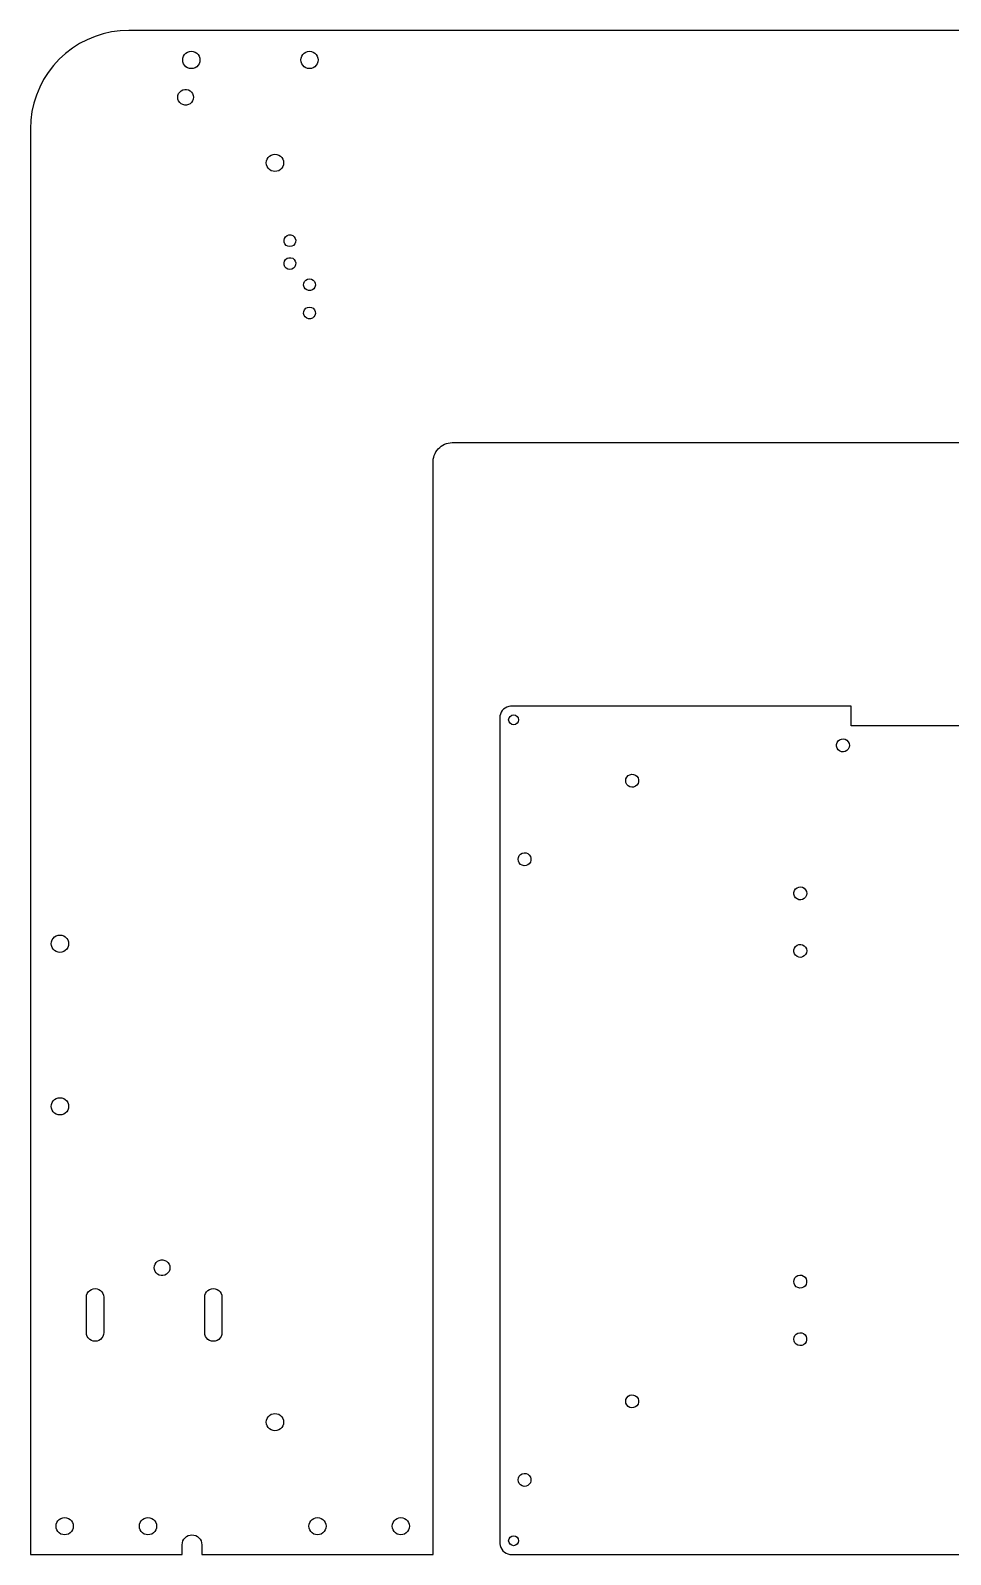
# Model space of a CAD drawing. Header units: metres. Extents: x -234 to 234, y 0 to 388.
# Drawn here: x -234.2 to 0, y 0 to 388 of the extents above; entities that cross this region are included whole.
import ezdxf

# ---------------------------------------------------------------- set-up
doc = ezdxf.new("R2010")
doc.units = ezdxf.units.M

msp = doc.modelspace()

# ---------------------------------------------------------------- linework, layer by layer
for p, q in [((-209.25, 388), (-211.429, 387.905)), ((209.25, 388), (-209.25, 388)), ((-221.75, 384.651), (-223.589, 383.479)), ((-219.815, 385.658), (-221.75, 384.651)), ((-217.8, 386.492), (-219.815, 385.658)), ((-215.72, 387.148), (-217.8, 386.492)), ((-213.591, 387.62), (-215.72, 387.148)), ((-211.429, 387.905), (-213.591, 387.62)), ((-226.928, 380.678), (-228.401, 379.07)), ((-225.32, 382.151), (-226.928, 380.678)), ((-223.589, 383.479), (-225.32, 382.151)), ((-195.5, 380.5), (-195.445, 380.99)), ((-195.445, 380.01), (-195.5, 380.5)), ((-195.445, 380.99), (-195.282, 381.455)), ((-195.282, 381.455), (-195.02, 381.872)), ((-195.02, 381.872), (-194.672, 382.22)), ((-194.672, 382.22), (-194.255, 382.482)), ((-194.255, 382.482), (-193.79, 382.645)), ((-193.79, 382.645), (-193.3, 382.7)), ((-193.3, 382.7), (-192.81, 382.645)), ((-192.81, 382.645), (-192.345, 382.482)), ((-192.345, 382.482), (-191.928, 382.22)), ((-191.928, 382.22), (-191.58, 381.872)), ((-191.58, 381.872), (-191.318, 381.455)), ((-191.318, 381.455), (-191.155, 380.99)), ((-191.155, 380.99), (-191.1, 380.5)), ((-191.1, 380.5), (-191.155, 380.01)), ((-165.4, 380.5), (-165.345, 380.99)), ((-165.345, 380.01), (-165.4, 380.5)), ((-165.345, 380.99), (-165.182, 381.455)), ((-165.182, 381.455), (-164.92, 381.872)), ((-164.92, 381.872), (-164.572, 382.22)), ((-164.572, 382.22), (-164.155, 382.482)), ((-164.155, 382.482), (-163.69, 382.645)), ((-163.69, 382.645), (-163.2, 382.7)), ((-163.2, 382.7), (-162.71, 382.645)), ((-162.71, 382.645), (-162.245, 382.482)), ((-162.245, 382.482), (-161.828, 382.22)), ((-161.828, 382.22), (-161.48, 381.872)), ((-161.48, 381.872), (-161.218, 381.455)), ((-161.218, 381.455), (-161.055, 380.99)), ((-161.055, 380.99), (-161, 380.5)), ((-161, 380.5), (-161.055, 380.01)), ((-229.729, 377.339), (-230.901, 375.5)), ((-228.401, 379.07), (-229.729, 377.339)), ((-195.282, 379.545), (-195.445, 380.01)), ((-195.02, 379.128), (-195.282, 379.545)), ((-194.672, 378.78), (-195.02, 379.128)), ((-194.255, 378.518), (-194.672, 378.78)), ((-193.79, 378.355), (-194.255, 378.518)), ((-193.3, 378.3), (-193.79, 378.355)), ((-192.81, 378.355), (-193.3, 378.3)), ((-192.345, 378.518), (-192.81, 378.355)), ((-191.928, 378.78), (-192.345, 378.518)), ((-191.58, 379.128), (-191.928, 378.78)), ((-191.318, 379.545), (-191.58, 379.128)), ((-191.155, 380.01), (-191.318, 379.545)), ((-165.182, 379.545), (-165.345, 380.01)), ((-164.92, 379.128), (-165.182, 379.545)), ((-164.572, 378.78), (-164.92, 379.128)), ((-164.155, 378.518), (-164.572, 378.78)), ((-163.69, 378.355), (-164.155, 378.518)), ((-163.2, 378.3), (-163.69, 378.355)), ((-162.71, 378.355), (-163.2, 378.3)), ((-162.245, 378.518), (-162.71, 378.355)), ((-161.828, 378.78), (-162.245, 378.518)), ((-161.48, 379.128), (-161.828, 378.78)), ((-161.218, 379.545), (-161.48, 379.128)), ((-161.055, 380.01), (-161.218, 379.545)), ((-231.908, 373.565), (-232.742, 371.55)), ((-230.901, 375.5), (-231.908, 373.565)), ((-196.247, 372.326), (-195.886, 372.646)), ((-195.886, 372.646), (-195.459, 372.87)), ((-195.459, 372.87), (-194.991, 372.985)), ((-194.991, 372.985), (-194.509, 372.985)), ((-194.509, 372.985), (-194.041, 372.87)), ((-194.041, 372.87), (-193.614, 372.646)), ((-193.614, 372.646), (-193.253, 372.326)), ((-233.398, 369.47), (-233.87, 367.341)), ((-232.742, 371.55), (-233.398, 369.47)), ((-196.75, 371), (-196.692, 371.479)), ((-196.692, 370.521), (-196.75, 371)), ((-196.692, 371.479), (-196.521, 371.929)), ((-196.521, 370.071), (-196.692, 370.521)), ((-196.521, 371.929), (-196.247, 372.326)), ((-196.247, 369.674), (-196.521, 370.071)), ((-195.886, 369.354), (-196.247, 369.674)), ((-195.459, 369.13), (-195.886, 369.354)), ((-194.991, 369.015), (-195.459, 369.13)), ((-194.509, 369.015), (-194.991, 369.015)), ((-194.041, 369.13), (-194.509, 369.015)), ((-193.614, 369.354), (-194.041, 369.13)), ((-193.253, 369.674), (-193.614, 369.354)), ((-193.253, 372.326), (-192.979, 371.929)), ((-192.979, 370.071), (-193.253, 369.674)), ((-192.979, 371.929), (-192.808, 371.479)), ((-192.808, 370.521), (-192.979, 370.071)), ((-192.808, 371.479), (-192.75, 371)), ((-192.75, 371), (-192.808, 370.521)), ((-234.155, 365.179), (-234.25, 363)), ((-233.87, 367.341), (-234.155, 365.179)), ((-234.25, 363), (-234.25, 0)), ((-174.2, 354.29), (-174.145, 354.78)), ((-174.145, 353.8), (-174.2, 354.29)), ((-174.145, 354.78), (-173.982, 355.245)), ((-173.982, 353.335), (-174.145, 353.8)), ((-173.982, 355.245), (-173.72, 355.662)), ((-173.72, 352.918), (-173.982, 353.335)), ((-173.72, 355.662), (-173.372, 356.01)), ((-173.372, 356.01), (-172.955, 356.272)), ((-172.955, 356.272), (-172.49, 356.435)), ((-172.49, 356.435), (-172, 356.49)), ((-172, 356.49), (-171.51, 356.435)), ((-171.51, 356.435), (-171.045, 356.272)), ((-171.045, 356.272), (-170.628, 356.01)), ((-170.628, 356.01), (-170.28, 355.662)), ((-170.28, 355.662), (-170.018, 355.245)), ((-170.018, 353.335), (-170.28, 352.918)), ((-170.018, 355.245), (-169.855, 354.78)), ((-169.855, 353.8), (-170.018, 353.335)), ((-169.855, 354.78), (-169.8, 354.29)), ((-169.8, 354.29), (-169.855, 353.8)), ((-173.372, 352.57), (-173.72, 352.918)), ((-172.955, 352.308), (-173.372, 352.57)), ((-172.49, 352.145), (-172.955, 352.308)), ((-172, 352.09), (-172.49, 352.145)), ((-171.51, 352.145), (-172, 352.09)), ((-171.045, 352.308), (-171.51, 352.145)), ((-170.628, 352.57), (-171.045, 352.308)), ((-170.28, 352.918), (-170.628, 352.57)), ((-169.695, 334.604), (-169.574, 335.083)), ((-169.654, 334.112), (-169.695, 334.604)), ((-169.456, 333.66), (-169.654, 334.112)), ((-169.574, 335.083), (-169.304, 335.496)), ((-169.304, 335.496), (-168.914, 335.799)), ((-168.914, 335.799), (-168.447, 335.96)), ((-168.447, 335.96), (-167.953, 335.96)), ((-167.953, 335.96), (-167.486, 335.799)), ((-167.486, 335.799), (-167.096, 335.496)), ((-167.096, 335.496), (-166.826, 335.083)), ((-166.746, 334.112), (-166.944, 333.66)), ((-166.826, 335.083), (-166.705, 334.604)), ((-166.705, 334.604), (-166.746, 334.112)), ((-169.121, 333.296), (-169.456, 333.66)), ((-169.304, 329.696), (-168.914, 329.999)), ((-168.687, 333.061), (-169.121, 333.296)), ((-168.914, 329.999), (-168.447, 330.16)), ((-168.2, 332.98), (-168.687, 333.061)), ((-168.447, 330.16), (-167.953, 330.16)), ((-167.713, 333.061), (-168.2, 332.98)), ((-167.953, 330.16), (-167.486, 329.999)), ((-167.279, 333.296), (-167.713, 333.061)), ((-167.486, 329.999), (-167.096, 329.696)), ((-166.944, 333.66), (-167.279, 333.296)), ((-169.695, 328.804), (-169.574, 329.283)), ((-169.654, 328.312), (-169.695, 328.804)), ((-169.456, 327.86), (-169.654, 328.312)), ((-169.574, 329.283), (-169.304, 329.696)), ((-169.121, 327.496), (-169.456, 327.86)), ((-168.687, 327.261), (-169.121, 327.496)), ((-168.2, 327.18), (-168.687, 327.261)), ((-167.713, 327.261), (-168.2, 327.18)), ((-167.279, 327.496), (-167.713, 327.261)), ((-166.944, 327.86), (-167.279, 327.496)), ((-167.096, 329.696), (-166.826, 329.283)), ((-166.746, 328.312), (-166.944, 327.86)), ((-166.826, 329.283), (-166.705, 328.804)), ((-166.705, 328.804), (-166.746, 328.312)), ((-164.695, 323.156), (-164.654, 323.648)), ((-164.574, 322.677), (-164.695, 323.156)), ((-164.654, 323.648), (-164.456, 324.1)), ((-164.304, 322.264), (-164.574, 322.677)), ((-164.456, 324.1), (-164.121, 324.464)), ((-163.914, 321.961), (-164.304, 322.264)), ((-164.121, 324.464), (-163.687, 324.699)), ((-163.687, 324.699), (-163.2, 324.78)), ((-163.2, 324.78), (-162.713, 324.699)), ((-162.713, 324.699), (-162.279, 324.464)), ((-162.096, 322.264), (-162.486, 321.961)), ((-162.279, 324.464), (-161.944, 324.1)), ((-161.826, 322.677), (-162.096, 322.264)), ((-161.944, 324.1), (-161.746, 323.648)), ((-161.705, 323.156), (-161.826, 322.677)), ((-161.746, 323.648), (-161.705, 323.156)), ((-163.447, 321.8), (-163.914, 321.961)), ((-162.953, 321.8), (-163.447, 321.8)), ((-162.486, 321.961), (-162.953, 321.8)), ((-164.695, 315.956), (-164.654, 316.448)), ((-164.574, 315.477), (-164.695, 315.956)), ((-164.654, 316.448), (-164.456, 316.9)), ((-164.304, 315.064), (-164.574, 315.477)), ((-164.456, 316.9), (-164.121, 317.264)), ((-163.914, 314.761), (-164.304, 315.064)), ((-164.121, 317.264), (-163.687, 317.499)), ((-163.447, 314.6), (-163.914, 314.761)), ((-163.687, 317.499), (-163.2, 317.58)), ((-162.953, 314.6), (-163.447, 314.6)), ((-163.2, 317.58), (-162.713, 317.499)), ((-162.486, 314.761), (-162.953, 314.6)), ((-162.713, 317.499), (-162.279, 317.264)), ((-162.096, 315.064), (-162.486, 314.761)), ((-162.279, 317.264), (-161.944, 316.9)), ((-161.826, 315.477), (-162.096, 315.064)), ((-161.944, 316.9), (-161.746, 316.448)), ((-161.705, 315.956), (-161.826, 315.477)), ((-161.746, 316.448), (-161.705, 315.956)), ((-131.595, 279.334), (-131.448, 279.81)), ((-131.448, 279.81), (-131.255, 280.269)), ((-131.255, 280.269), (-131.016, 280.707)), ((-131.016, 280.707), (-130.736, 281.119)), ((-130.736, 281.119), (-130.415, 281.501)), ((-130.415, 281.501), (-130.058, 281.849)), ((-130.058, 281.849), (-129.669, 282.16)), ((-129.669, 282.16), (-129.25, 282.43)), ((-129.25, 282.43), (-128.806, 282.658)), ((-128.806, 282.658), (-128.342, 282.84)), ((-128.342, 282.84), (-127.863, 282.975)), ((-127.863, 282.975), (-127.372, 283.061)), ((-127.372, 283.061), (-126.875, 283.098)), ((-126.875, 283.098), (-126.75, 283.1)), ((-126.75, 283.1), (113.25, 283.1)), ((-131.75, 278.1), (-131.744, 278.349)), ((-131.75, 0), (-131.75, 278.1)), ((-131.744, 278.349), (-131.694, 278.845)), ((-131.694, 278.845), (-131.595, 279.334)), ((-114.709, 213.494), (-114.75, 213)), ((-114.587, 213.974), (-114.709, 213.494)), ((-114.388, 214.428), (-114.587, 213.974)), ((-114.117, 214.843), (-114.388, 214.428)), ((-113.782, 215.207), (-114.117, 214.843)), ((-113.391, 215.511), (-113.782, 215.207)), ((-112.955, 215.747), (-113.391, 215.511)), ((-112.486, 215.908), (-112.955, 215.747)), ((-111.998, 215.99), (-112.486, 215.908)), ((-112.134, 213.384), (-111.728, 213.655)), ((-25.26, 215.994), (-111.998, 215.99)), ((-111.728, 213.655), (-111.25, 213.75)), ((-111.25, 213.75), (-110.772, 213.655)), ((-110.772, 213.655), (-110.366, 213.384)), ((-25.26, 211), (-25.26, 215.994)), ((-114.75, 213), (-114.74, 2.75226)), ((-112.5, 212.5), (-112.405, 212.978)), ((-112.405, 212.022), (-112.5, 212.5)), ((-112.405, 212.978), (-112.134, 213.384)), ((-112.134, 211.616), (-112.405, 212.022)), ((-111.728, 211.345), (-112.134, 211.616)), ((-111.25, 211.25), (-111.728, 211.345)), ((-110.772, 211.345), (-111.25, 211.25)), ((-110.366, 211.616), (-110.772, 211.345)), ((-110.366, 213.384), (-110.095, 212.978)), ((-110.095, 212.022), (-110.366, 211.616)), ((-110.095, 212.978), (-110, 212.5)), ((-110, 212.5), (-110.095, 212.022)), ((11.76, 211), (-25.26, 211)), ((-29.0416, 206.246), (-28.8966, 206.716)), ((-29.0416, 205.754), (-29.0416, 206.246)), ((-28.8966, 205.284), (-29.0416, 205.754)), ((-28.8966, 206.716), (-28.6195, 207.122)), ((-28.6195, 207.122), (-28.235, 207.429)), ((-28.235, 207.429), (-27.7771, 207.609)), ((-27.7771, 207.609), (-27.2867, 207.645)), ((-27.2867, 207.645), (-26.8072, 207.536)), ((-26.8072, 207.536), (-26.3812, 207.29)), ((-26.3812, 207.29), (-26.0467, 206.929)), ((-26.0467, 206.929), (-25.8333, 206.486)), ((-25.8333, 206.486), (-25.76, 206)), ((-25.76, 206), (-25.8333, 205.514)), ((-28.6195, 204.878), (-28.8966, 205.284)), ((-28.235, 204.571), (-28.6195, 204.878)), ((-27.7771, 204.391), (-28.235, 204.571)), ((-27.2867, 204.355), (-27.7771, 204.391)), ((-26.8072, 204.464), (-27.2867, 204.355)), ((-26.3812, 204.71), (-26.8072, 204.464)), ((-26.0467, 205.071), (-26.3812, 204.71)), ((-25.8333, 205.514), (-26.0467, 205.071)), ((-82.6267, 197.486), (-82.4133, 197.929)), ((-82.4133, 197.929), (-82.0788, 198.29)), ((-82.0788, 198.29), (-81.6528, 198.536)), ((-81.6528, 198.536), (-81.1733, 198.645)), ((-81.1733, 198.645), (-80.6828, 198.609)), ((-80.6828, 198.609), (-80.225, 198.429)), ((-80.225, 198.429), (-79.8405, 198.122)), ((-79.8405, 198.122), (-79.5634, 197.716)), ((-82.7, 197), (-82.6267, 197.486)), ((-82.6267, 196.514), (-82.7, 197)), ((-82.4133, 196.071), (-82.6267, 196.514)), ((-82.0788, 195.71), (-82.4133, 196.071)), ((-81.6528, 195.464), (-82.0788, 195.71)), ((-81.1733, 195.355), (-81.6528, 195.464)), ((-80.6828, 195.391), (-81.1733, 195.355)), ((-80.225, 195.571), (-80.6828, 195.391)), ((-79.8405, 195.878), (-80.225, 195.571)), ((-79.5634, 196.284), (-79.8405, 195.878)), ((-79.5634, 197.716), (-79.4184, 197.246)), ((-79.4184, 196.754), (-79.5634, 196.284)), ((-79.4184, 197.246), (-79.4184, 196.754)), ((-109.479, 178.29), (-109.053, 178.536)), ((-109.053, 178.536), (-108.573, 178.645)), ((-108.573, 178.645), (-108.083, 178.609)), ((-108.083, 178.609), (-107.625, 178.429)), ((-110.1, 177), (-110.027, 177.486)), ((-110.027, 176.514), (-110.1, 177)), ((-110.027, 177.486), (-109.813, 177.929)), ((-109.813, 176.071), (-110.027, 176.514)), ((-109.813, 177.929), (-109.479, 178.29)), ((-109.479, 175.71), (-109.813, 176.071)), ((-109.053, 175.464), (-109.479, 175.71)), ((-108.573, 175.355), (-109.053, 175.464)), ((-108.083, 175.391), (-108.573, 175.355)), ((-107.625, 175.571), (-108.083, 175.391)), ((-107.625, 178.429), (-107.24, 178.122)), ((-107.24, 175.878), (-107.625, 175.571)), ((-107.24, 178.122), (-106.963, 177.716)), ((-106.963, 176.284), (-107.24, 175.878)), ((-106.963, 177.716), (-106.818, 177.246)), ((-106.818, 176.754), (-106.963, 176.284)), ((-106.818, 177.246), (-106.818, 176.754)), ((-39.8916, 168.57), (-39.7466, 169.04)), ((-39.8916, 168.079), (-39.8916, 168.57)), ((-39.7466, 167.609), (-39.8916, 168.079)), ((-39.7466, 169.04), (-39.4695, 169.447)), ((-39.4695, 167.202), (-39.7466, 167.609)), ((-39.4695, 169.447), (-39.085, 169.754)), ((-39.085, 166.896), (-39.4695, 167.202)), ((-39.085, 169.754), (-38.6272, 169.933)), ((-38.6272, 166.716), (-39.085, 166.896)), ((-38.6272, 169.933), (-38.1367, 169.97)), ((-38.1367, 169.97), (-37.6572, 169.861)), ((-37.6572, 169.861), (-37.2312, 169.615)), ((-37.2312, 167.035), (-37.6572, 166.789)), ((-37.2312, 169.615), (-36.8967, 169.254)), ((-36.8967, 167.395), (-37.2312, 167.035)), ((-36.8967, 169.254), (-36.6833, 168.811)), ((-36.6833, 167.838), (-36.8967, 167.395)), ((-36.6833, 168.811), (-36.61, 168.325)), ((-36.61, 168.325), (-36.6833, 167.838)), ((-38.1367, 166.679), (-38.6272, 166.716)), ((-37.6572, 166.789), (-38.1367, 166.679)), ((-228.95, 155.5), (-228.895, 155.99)), ((-228.895, 155.01), (-228.95, 155.5)), ((-228.895, 155.99), (-228.732, 156.455)), ((-228.732, 156.455), (-228.47, 156.872)), ((-228.47, 156.872), (-228.122, 157.22)), ((-228.122, 157.22), (-227.705, 157.482)), ((-227.705, 157.482), (-227.24, 157.645)), ((-227.24, 157.645), (-226.75, 157.7)), ((-226.75, 157.7), (-226.26, 157.645)), ((-226.26, 157.645), (-225.795, 157.482)), ((-225.795, 157.482), (-225.378, 157.22)), ((-225.378, 157.22), (-225.03, 156.872)), ((-225.03, 156.872), (-224.768, 156.455)), ((-224.768, 156.455), (-224.605, 155.99)), ((-224.605, 155.99), (-224.55, 155.5)), ((-224.55, 155.5), (-224.605, 155.01)), ((-39.085, 155.104), (-38.6272, 155.284)), ((-38.6272, 155.284), (-38.1367, 155.321)), ((-38.1367, 155.321), (-37.6572, 155.211)), ((-37.6572, 155.211), (-37.2312, 154.965)), ((-228.732, 154.545), (-228.895, 155.01)), ((-228.47, 154.128), (-228.732, 154.545)), ((-228.122, 153.78), (-228.47, 154.128)), ((-227.705, 153.518), (-228.122, 153.78)), ((-227.24, 153.355), (-227.705, 153.518)), ((-226.75, 153.3), (-227.24, 153.355)), ((-226.26, 153.355), (-226.75, 153.3)), ((-225.795, 153.518), (-226.26, 153.355)), ((-225.378, 153.78), (-225.795, 153.518)), ((-225.03, 154.128), (-225.378, 153.78)), ((-224.768, 154.545), (-225.03, 154.128)), ((-224.605, 155.01), (-224.768, 154.545)), ((-39.8916, 153.921), (-39.7466, 154.391)), ((-39.8916, 153.429), (-39.8916, 153.921)), ((-39.7466, 152.96), (-39.8916, 153.429)), ((-39.7466, 154.391), (-39.4695, 154.798)), ((-39.4695, 152.553), (-39.7466, 152.96)), ((-39.4695, 154.798), (-39.085, 155.104)), ((-39.085, 152.246), (-39.4695, 152.553)), ((-38.6272, 152.067), (-39.085, 152.246)), ((-38.1367, 152.03), (-38.6272, 152.067)), ((-37.6572, 152.139), (-38.1367, 152.03)), ((-37.2312, 152.385), (-37.6572, 152.139)), ((-37.2312, 154.965), (-36.8967, 154.605)), ((-36.8967, 152.746), (-37.2312, 152.385)), ((-36.8967, 154.605), (-36.6833, 154.162)), ((-36.6833, 153.189), (-36.8967, 152.746)), ((-36.6833, 154.162), (-36.61, 153.675)), ((-36.61, 153.675), (-36.6833, 153.189)), ((-228.95, 114.1), (-228.895, 114.59)), ((-228.895, 113.61), (-228.95, 114.1)), ((-228.895, 114.59), (-228.732, 115.055)), ((-228.732, 113.145), (-228.895, 113.61)), ((-228.732, 115.055), (-228.47, 115.472)), ((-228.47, 112.728), (-228.732, 113.145)), ((-228.47, 115.472), (-228.122, 115.82)), ((-228.122, 112.38), (-228.47, 112.728)), ((-228.122, 115.82), (-227.705, 116.082)), ((-227.705, 116.082), (-227.24, 116.245)), ((-227.24, 116.245), (-226.75, 116.3)), ((-226.75, 116.3), (-226.26, 116.245)), ((-226.26, 116.245), (-225.795, 116.082)), ((-225.795, 116.082), (-225.378, 115.82)), ((-225.378, 115.82), (-225.03, 115.472)), ((-225.03, 112.728), (-225.378, 112.38)), ((-225.03, 115.472), (-224.768, 115.055)), ((-224.768, 113.145), (-225.03, 112.728)), ((-224.768, 115.055), (-224.605, 114.59)), ((-224.605, 113.61), (-224.768, 113.145)), ((-224.605, 114.59), (-224.55, 114.1)), ((-224.55, 114.1), (-224.605, 113.61)), ((-227.705, 112.118), (-228.122, 112.38)), ((-227.24, 111.955), (-227.705, 112.118)), ((-226.75, 111.9), (-227.24, 111.955)), ((-226.26, 111.955), (-226.75, 111.9)), ((-225.795, 112.118), (-226.26, 111.955)), ((-225.378, 112.38), (-225.795, 112.118)), ((-202.692, 73.4786), (-202.521, 73.9294)), ((-202.521, 73.9294), (-202.247, 74.3262)), ((-202.247, 74.3262), (-201.886, 74.646)), ((-201.886, 74.646), (-201.459, 74.87)), ((-201.459, 74.87), (-200.991, 74.9854)), ((-200.991, 74.9854), (-200.509, 74.9854)), ((-200.509, 74.9854), (-200.041, 74.87)), ((-200.041, 74.87), (-199.614, 74.646)), ((-199.614, 74.646), (-199.253, 74.3262)), ((-199.253, 74.3262), (-198.979, 73.9294)), ((-198.979, 73.9294), (-198.808, 73.4786)), ((-202.75, 73), (-202.692, 73.4786)), ((-202.692, 72.5214), (-202.75, 73)), ((-202.521, 72.0705), (-202.692, 72.5214)), ((-202.247, 71.6738), (-202.521, 72.0705)), ((-201.886, 71.354), (-202.247, 71.6738)), ((-201.459, 71.13), (-201.886, 71.354)), ((-200.991, 71.0146), (-201.459, 71.13)), ((-200.509, 71.0146), (-200.991, 71.0146)), ((-200.041, 71.13), (-200.509, 71.0146)), ((-199.614, 71.354), (-200.041, 71.13)), ((-199.253, 71.6738), (-199.614, 71.354)), ((-198.979, 72.0705), (-199.253, 71.6738)), ((-198.808, 72.5214), (-198.979, 72.0705)), ((-198.808, 73.4786), (-198.75, 73)), ((-198.75, 73), (-198.808, 72.5214)), ((-39.91, 69.4746), (-39.8367, 69.9609)), ((-39.8367, 69.9609), (-39.6233, 70.4041)), ((-39.6233, 70.4041), (-39.2888, 70.7646)), ((-39.2888, 70.7646), (-38.8628, 71.0105)), ((-38.8628, 71.0105), (-38.3833, 71.12)), ((-38.3833, 71.12), (-37.8928, 71.0832)), ((-37.8928, 71.0832), (-37.435, 70.9035)), ((-37.435, 70.9035), (-37.0505, 70.5969)), ((-37.0505, 70.5969), (-36.7734, 70.1905)), ((-36.7734, 70.1905), (-36.6284, 69.7205)), ((-220, 65.5), (-219.945, 65.9895)), ((-219.945, 65.9895), (-219.782, 66.4545)), ((-219.782, 66.4545), (-219.52, 66.8717)), ((-219.52, 66.8717), (-219.172, 67.22)), ((-219.172, 67.22), (-218.755, 67.4821)), ((-218.755, 67.4821), (-218.29, 67.6448)), ((-218.29, 67.6448), (-217.8, 67.7)), ((-217.8, 67.7), (-217.31, 67.6448)), ((-217.31, 67.6448), (-216.845, 67.4821)), ((-216.845, 67.4821), (-216.428, 67.22)), ((-216.428, 67.22), (-216.08, 66.8717)), ((-216.08, 66.8717), (-215.818, 66.4545)), ((-215.818, 66.4545), (-215.655, 65.9895)), ((-215.655, 65.9895), (-215.6, 65.5)), ((-189.9, 65.5), (-189.845, 65.9895)), ((-189.845, 65.9895), (-189.682, 66.4545)), ((-189.682, 66.4545), (-189.42, 66.8717)), ((-189.42, 66.8717), (-189.072, 67.22)), ((-189.072, 67.22), (-188.655, 67.4821)), ((-188.655, 67.4821), (-188.19, 67.6448)), ((-188.19, 67.6448), (-187.7, 67.7)), ((-187.7, 67.7), (-187.21, 67.6448)), ((-187.21, 67.6448), (-186.745, 67.4821)), ((-186.745, 67.4821), (-186.328, 67.22)), ((-186.328, 67.22), (-185.98, 66.8717)), ((-185.98, 66.8717), (-185.718, 66.4545)), ((-185.718, 66.4545), (-185.555, 65.9895)), ((-185.555, 65.9895), (-185.5, 65.5)), ((-39.8367, 68.9882), (-39.91, 69.4746)), ((-39.6233, 68.5451), (-39.8367, 68.9882)), ((-39.2888, 68.1846), (-39.6233, 68.5451)), ((-38.8628, 67.9386), (-39.2888, 68.1846)), ((-38.3833, 67.8292), (-38.8628, 67.9386)), ((-37.8928, 67.8659), (-38.3833, 67.8292)), ((-37.435, 68.0456), (-37.8928, 67.8659)), ((-37.0505, 68.3523), (-37.435, 68.0456)), ((-36.7734, 68.7587), (-37.0505, 68.3523)), ((-36.6284, 69.2287), (-36.7734, 68.7587)), ((-36.6284, 69.7205), (-36.6284, 69.2287)), ((-220, 56.5), (-220, 65.5)), ((-215.6, 65.5), (-215.6, 56.5)), ((-189.9, 56.5), (-189.9, 65.5)), ((-185.5, 65.5), (-185.5, 56.5)), ((-219.945, 56.0105), (-220, 56.5)), ((-219.782, 55.5454), (-219.945, 56.0105)), ((-219.52, 55.1283), (-219.782, 55.5454)), ((-219.172, 54.78), (-219.52, 55.1283)), ((-218.755, 54.5179), (-219.172, 54.78)), ((-218.29, 54.3551), (-218.755, 54.5179)), ((-217.8, 54.3), (-218.29, 54.3551)), ((-217.31, 54.3551), (-217.8, 54.3)), ((-216.845, 54.5179), (-217.31, 54.3551)), ((-216.428, 54.78), (-216.845, 54.5179)), ((-216.08, 55.1283), (-216.428, 54.78)), ((-215.818, 55.5454), (-216.08, 55.1283)), ((-215.655, 56.0105), (-215.818, 55.5454)), ((-215.6, 56.5), (-215.655, 56.0105)), ((-189.845, 56.0105), (-189.9, 56.5)), ((-189.682, 55.5454), (-189.845, 56.0105)), ((-189.42, 55.1283), (-189.682, 55.5454)), ((-189.072, 54.78), (-189.42, 55.1283)), ((-188.655, 54.5179), (-189.072, 54.78)), ((-188.19, 54.3551), (-188.655, 54.5179)), ((-187.7, 54.3), (-188.19, 54.3551)), ((-187.21, 54.3551), (-187.7, 54.3)), ((-186.745, 54.5179), (-187.21, 54.3551)), ((-186.328, 54.78), (-186.745, 54.5179)), ((-185.98, 55.1283), (-186.328, 54.78)), ((-185.718, 55.5454), (-185.98, 55.1283)), ((-185.555, 56.0105), (-185.718, 55.5454)), ((-185.5, 56.5), (-185.555, 56.0105)), ((-39.91, 54.8254), (-39.8367, 55.3118)), ((-39.8367, 54.3391), (-39.91, 54.8254)), ((-39.8367, 55.3118), (-39.6233, 55.7549)), ((-39.6233, 53.8959), (-39.8367, 54.3391)), ((-39.6233, 55.7549), (-39.2888, 56.1154)), ((-39.2888, 56.1154), (-38.8628, 56.3614)), ((-38.8628, 56.3614), (-38.3833, 56.4708)), ((-38.3833, 56.4708), (-37.8928, 56.434)), ((-37.8928, 56.434), (-37.435, 56.2543)), ((-37.435, 56.2543), (-37.0505, 55.9477)), ((-37.0505, 55.9477), (-36.7734, 55.5413)), ((-36.7734, 55.5413), (-36.6284, 55.0713)), ((-36.6284, 54.5795), (-36.7734, 54.1095)), ((-36.6284, 55.0713), (-36.6284, 54.5795)), ((-39.2888, 53.5354), (-39.6233, 53.8959)), ((-38.8628, 53.2895), (-39.2888, 53.5354)), ((-38.3833, 53.18), (-38.8628, 53.2895)), ((-37.8928, 53.2168), (-38.3833, 53.18)), ((-37.435, 53.3965), (-37.8928, 53.2168)), ((-37.0505, 53.7031), (-37.435, 53.3965)), ((-36.7734, 54.1095), (-37.0505, 53.7031)), ((-82.7, 39), (-82.6267, 39.4863)), ((-82.6267, 38.5136), (-82.7, 39)), ((-82.6267, 39.4863), (-82.4133, 39.9295)), ((-82.4133, 39.9295), (-82.0788, 40.29)), ((-82.0788, 40.29), (-81.6528, 40.5359)), ((-81.6528, 40.5359), (-81.1733, 40.6454)), ((-81.1733, 40.6454), (-80.6828, 40.6086)), ((-80.6828, 40.6086), (-80.225, 40.4289)), ((-80.225, 40.4289), (-79.8405, 40.1223)), ((-79.8405, 40.1223), (-79.5634, 39.7159)), ((-79.5634, 39.7159), (-79.4184, 39.2459)), ((-79.4184, 39.2459), (-79.4184, 38.7541)), ((-173.982, 34.6645), (-173.72, 35.0817)), ((-173.72, 35.0817), (-173.372, 35.43)), ((-173.372, 35.43), (-172.955, 35.6921)), ((-172.955, 35.6921), (-172.49, 35.8548)), ((-172.49, 35.8548), (-172, 35.91)), ((-172, 35.91), (-171.51, 35.8548)), ((-171.51, 35.8548), (-171.045, 35.6921)), ((-171.045, 35.6921), (-170.628, 35.43)), ((-170.628, 35.43), (-170.28, 35.0817)), ((-170.28, 35.0817), (-170.018, 34.6645)), ((-82.4133, 38.0705), (-82.6267, 38.5136)), ((-82.0788, 37.71), (-82.4133, 38.0705)), ((-81.6528, 37.4641), (-82.0788, 37.71)), ((-81.1733, 37.3546), (-81.6528, 37.4641)), ((-80.6828, 37.3914), (-81.1733, 37.3546)), ((-80.225, 37.571), (-80.6828, 37.3914)), ((-79.8405, 37.8777), (-80.225, 37.571)), ((-79.5634, 38.2841), (-79.8405, 37.8777)), ((-79.4184, 38.7541), (-79.5634, 38.2841)), ((-174.2, 33.71), (-174.145, 34.1995)), ((-174.145, 33.2204), (-174.2, 33.71)), ((-174.145, 34.1995), (-173.982, 34.6645)), ((-173.982, 32.7554), (-174.145, 33.2204)), ((-173.72, 32.3383), (-173.982, 32.7554)), ((-173.372, 31.99), (-173.72, 32.3383)), ((-172.955, 31.7279), (-173.372, 31.99)), ((-172.49, 31.5652), (-172.955, 31.7279)), ((-172, 31.51), (-172.49, 31.5652)), ((-171.51, 31.5652), (-172, 31.51)), ((-171.045, 31.7279), (-171.51, 31.5652)), ((-170.628, 31.99), (-171.045, 31.7279)), ((-170.28, 32.3383), (-170.628, 31.99)), ((-170.018, 32.7554), (-170.28, 32.3383)), ((-170.018, 34.6645), (-169.855, 34.1995)), ((-169.855, 33.2204), (-170.018, 32.7554)), ((-169.855, 34.1995), (-169.8, 33.71)), ((-169.8, 33.71), (-169.855, 33.2204)), ((-110.1, 19), (-110.027, 19.4863)), ((-110.027, 19.4863), (-109.813, 19.9295)), ((-109.813, 19.9295), (-109.479, 20.29)), ((-109.479, 20.29), (-109.053, 20.5359)), ((-109.053, 20.5359), (-108.573, 20.6454)), ((-108.573, 20.6454), (-108.083, 20.6086)), ((-108.083, 20.6086), (-107.625, 20.4289)), ((-107.625, 20.4289), (-107.24, 20.1223)), ((-107.24, 20.1223), (-106.963, 19.7159)), ((-106.963, 19.7159), (-106.818, 19.2459)), ((-110.027, 18.5136), (-110.1, 19)), ((-109.813, 18.0705), (-110.027, 18.5136)), ((-109.479, 17.71), (-109.813, 18.0705)), ((-109.053, 17.4641), (-109.479, 17.71)), ((-108.573, 17.3546), (-109.053, 17.4641)), ((-108.083, 17.3914), (-108.573, 17.3546)), ((-107.625, 17.571), (-108.083, 17.3914)), ((-107.24, 17.8777), (-107.625, 17.571)), ((-106.963, 18.2841), (-107.24, 17.8777)), ((-106.818, 18.7541), (-106.963, 18.2841)), ((-106.818, 19.2459), (-106.818, 18.7541)), ((-227.695, 7.68954), (-227.532, 8.15454)), ((-227.532, 8.15454), (-227.27, 8.57167)), ((-227.27, 8.57167), (-226.922, 8.92003)), ((-226.922, 8.92003), (-226.505, 9.18213)), ((-226.505, 9.18213), (-226.04, 9.34483)), ((-226.04, 9.34483), (-225.55, 9.39999)), ((-225.55, 9.39999), (-225.06, 9.34483)), ((-225.06, 9.34483), (-224.595, 9.18213)), ((-224.595, 9.18213), (-224.178, 8.92003)), ((-224.178, 8.92003), (-223.83, 8.57167)), ((-223.83, 8.57167), (-223.568, 8.15454)), ((-223.568, 8.15454), (-223.405, 7.68954)), ((-206.475, 7.68954), (-206.312, 8.15454)), ((-206.312, 8.15454), (-206.05, 8.57167)), ((-206.05, 8.57167), (-205.702, 8.92003)), ((-205.702, 8.92003), (-205.285, 9.18213)), ((-205.285, 9.18213), (-204.82, 9.34483)), ((-204.82, 9.34483), (-204.33, 9.39999)), ((-204.33, 9.39999), (-203.84, 9.34483)), ((-203.84, 9.34483), (-203.375, 9.18213)), ((-203.375, 9.18213), (-202.958, 8.92003)), ((-202.958, 8.92003), (-202.61, 8.57167)), ((-202.61, 8.57167), (-202.348, 8.15454)), ((-202.348, 8.15454), (-202.185, 7.68954)), ((-163.315, 7.68954), (-163.152, 8.15454)), ((-163.152, 8.15454), (-162.89, 8.57167)), ((-162.89, 8.57167), (-162.542, 8.92003)), ((-162.542, 8.92003), (-162.125, 9.18213)), ((-162.125, 9.18213), (-161.66, 9.34483)), ((-161.66, 9.34483), (-161.17, 9.39999)), ((-161.17, 9.39999), (-160.68, 9.34483)), ((-160.68, 9.34483), (-160.215, 9.18213)), ((-160.215, 9.18213), (-159.798, 8.92003)), ((-159.798, 8.92003), (-159.45, 8.57167)), ((-159.45, 8.57167), (-159.188, 8.15454)), ((-159.188, 8.15454), (-159.025, 7.68954)), ((-142.095, 7.68954), (-141.932, 8.15454)), ((-141.932, 8.15454), (-141.67, 8.57167)), ((-141.67, 8.57167), (-141.322, 8.92003)), ((-141.322, 8.92003), (-140.905, 9.18213)), ((-140.905, 9.18213), (-140.44, 9.34483)), ((-140.44, 9.34483), (-139.95, 9.39999)), ((-139.95, 9.39999), (-139.46, 9.34483)), ((-139.46, 9.34483), (-138.995, 9.18213)), ((-138.995, 9.18213), (-138.578, 8.92003)), ((-138.578, 8.92003), (-138.23, 8.57167)), ((-138.23, 8.57167), (-137.968, 8.15454)), ((-137.968, 8.15454), (-137.805, 7.68954)), ((-227.75, 7.2), (-227.695, 7.68954)), ((-227.695, 6.71045), (-227.75, 7.2)), ((-227.532, 6.24545), (-227.695, 6.71045)), ((-227.27, 5.82831), (-227.532, 6.24545)), ((-226.922, 5.47997), (-227.27, 5.82831)), ((-226.505, 5.21786), (-226.922, 5.47997)), ((-226.04, 5.05515), (-226.505, 5.21786)), ((-225.55, 4.99998), (-226.04, 5.05515)), ((-225.06, 5.05515), (-225.55, 4.99998)), ((-224.595, 5.21786), (-225.06, 5.05515)), ((-224.178, 5.47997), (-224.595, 5.21786)), ((-223.83, 5.82831), (-224.178, 5.47997)), ((-223.568, 6.24545), (-223.83, 5.82831)), ((-223.405, 6.71045), (-223.568, 6.24545)), ((-223.405, 7.68954), (-223.35, 7.2)), ((-223.35, 7.2), (-223.405, 6.71045)), ((-206.53, 7.2), (-206.475, 7.68954)), ((-206.475, 6.71045), (-206.53, 7.2)), ((-206.312, 6.24545), (-206.475, 6.71045)), ((-206.05, 5.82831), (-206.312, 6.24545)), ((-205.702, 5.47997), (-206.05, 5.82831)), ((-205.285, 5.21786), (-205.702, 5.47997)), ((-204.82, 5.05515), (-205.285, 5.21786)), ((-204.33, 4.99998), (-204.82, 5.05515)), ((-203.84, 5.05515), (-204.33, 4.99998)), ((-203.375, 5.21786), (-203.84, 5.05515)), ((-202.958, 5.47997), (-203.375, 5.21786)), ((-202.61, 5.82831), (-202.958, 5.47997)), ((-202.348, 6.24545), (-202.61, 5.82831)), ((-202.185, 6.71045), (-202.348, 6.24545)), ((-202.185, 7.68954), (-202.13, 7.2)), ((-202.13, 7.2), (-202.185, 6.71045)), ((-195.44, 3.4567), (-195.209, 3.88892)), ((-195.209, 3.88892), (-194.898, 4.26776)), ((-194.898, 4.26776), (-194.519, 4.57866)), ((-194.519, 4.57866), (-194.087, 4.80969)), ((-194.087, 4.80969), (-193.618, 4.95195)), ((-193.618, 4.95195), (-193.13, 5)), ((-193.13, 5), (-192.642, 4.95195)), ((-192.642, 4.95195), (-192.173, 4.80969)), ((-192.173, 4.80969), (-191.741, 4.57866)), ((-191.741, 4.57866), (-191.362, 4.26776)), ((-191.362, 4.26776), (-191.051, 3.88892)), ((-191.051, 3.88892), (-190.82, 3.4567)), ((-163.37, 7.2), (-163.315, 7.68954)), ((-163.315, 6.71045), (-163.37, 7.2)), ((-163.152, 6.24545), (-163.315, 6.71045)), ((-162.89, 5.82831), (-163.152, 6.24545)), ((-162.542, 5.47997), (-162.89, 5.82831)), ((-162.125, 5.21786), (-162.542, 5.47997)), ((-161.66, 5.05515), (-162.125, 5.21786)), ((-161.17, 4.99998), (-161.66, 5.05515)), ((-160.68, 5.05515), (-161.17, 4.99998)), ((-160.215, 5.21786), (-160.68, 5.05515)), ((-159.798, 5.47997), (-160.215, 5.21786)), ((-159.45, 5.82831), (-159.798, 5.47997)), ((-159.188, 6.24545), (-159.45, 5.82831)), ((-159.025, 6.71045), (-159.188, 6.24545)), ((-159.025, 7.68954), (-158.97, 7.2)), ((-158.97, 7.2), (-159.025, 6.71045)), ((-142.15, 7.2), (-142.095, 7.68954)), ((-142.095, 6.71045), (-142.15, 7.2)), ((-141.932, 6.24545), (-142.095, 6.71045)), ((-141.67, 5.82831), (-141.932, 6.24545)), ((-141.322, 5.47997), (-141.67, 5.82831)), ((-140.905, 5.21786), (-141.322, 5.47997)), ((-140.44, 5.05515), (-140.905, 5.21786)), ((-139.95, 4.99998), (-140.44, 5.05515)), ((-139.46, 5.05515), (-139.95, 4.99998)), ((-138.995, 5.21786), (-139.46, 5.05515)), ((-138.578, 5.47997), (-138.995, 5.21786)), ((-138.23, 5.82831), (-138.578, 5.47997)), ((-137.968, 6.24545), (-138.23, 5.82831)), ((-137.805, 6.71045), (-137.968, 6.24545)), ((-137.805, 7.68954), (-137.75, 7.2)), ((-137.75, 7.2), (-137.805, 6.71045)), ((-112.5, 3.5), (-112.405, 3.97835)), ((-112.405, 3.97835), (-112.134, 4.38388)), ((-112.134, 4.38388), (-111.728, 4.65485)), ((-111.728, 4.65485), (-111.25, 4.75)), ((-111.25, 4.75), (-110.772, 4.65485)), ((-110.772, 4.65485), (-110.366, 4.38388)), ((-110.366, 4.38388), (-110.095, 3.97835)), ((-110.095, 3.97835), (-110, 3.5)), ((-234.25, 0), (-195.63, 0)), ((-195.63, 2.5), (-195.582, 2.98772)), ((-195.63, 0), (-195.63, 2.5)), ((-195.582, 2.98772), (-195.44, 3.4567)), ((-190.82, 3.4567), (-190.678, 2.98772)), ((-190.678, 2.98772), (-190.63, 2.49998)), ((-190.63, 2.49998), (-190.63, 0)), ((-190.63, 0), (-131.75, 0)), ((-114.74, 2.75226), (-114.658, 2.26353)), ((-114.658, 2.26353), (-114.497, 1.79491)), ((-114.497, 1.79491), (-114.261, 1.35915)), ((-114.261, 1.35915), (-113.957, 0.96815)), ((-113.957, 0.96815), (-113.593, 0.63257)), ((-113.593, 0.63257), (-113.178, 0.36157)), ((-113.178, 0.36157), (-112.724, 0.16254)), ((-112.724, 0.16254), (-112.244, 0.04091)), ((-112.405, 3.02164), (-112.5, 3.5)), ((-112.134, 2.6161), (-112.405, 3.02164)), ((-112.244, 0.04091), (-111.75, 0)), ((-111.728, 2.34514), (-112.134, 2.6161)), ((-111.75, 0), (98.4977, 0.01024)), ((-111.25, 2.25), (-111.728, 2.34514)), ((-110.772, 2.34514), (-111.25, 2.25)), ((-110.366, 2.6161), (-110.772, 2.34514)), ((-110.095, 3.02164), (-110.366, 2.6161)), ((-110, 3.5), (-110.095, 3.02164))]:
    msp.add_line(p, q)

doc.saveas('drawing.dxf')
